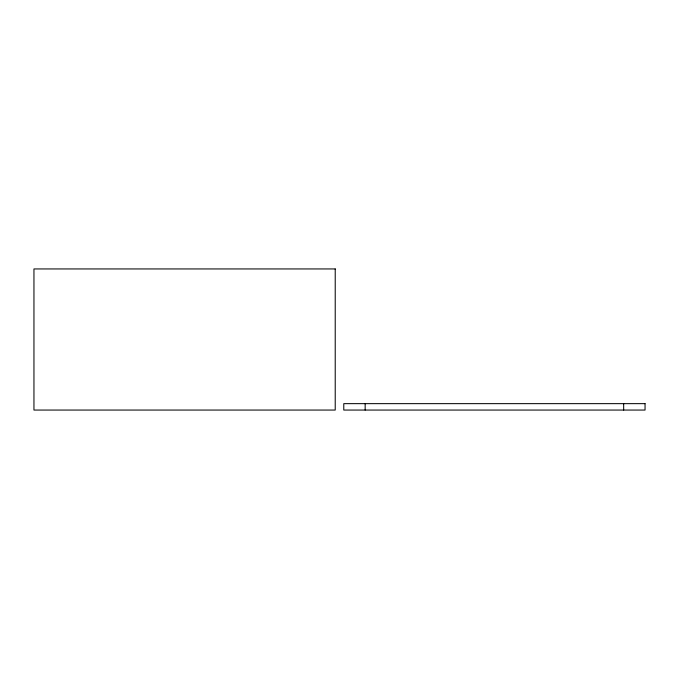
<?xml version="1.0" encoding="UTF-8"?>
<svg xmlns="http://www.w3.org/2000/svg" width="679" height="679" viewBox="0 0 679 679"><rect width="100%" height="100%" fill="white"/><g stroke="black" fill="none" stroke-linecap="round" stroke-linejoin="round"><path stroke-width="1.02" d="M623.67 403.649L623.67 410.057M365.158 403.649L365.158 410.057M335.222 268.943L33.95 268.943L33.95 410.057L335.222 410.057L335.222 268.943M645.05 403.649L343.778 403.649L343.778 410.057L645.05 410.057L645.05 403.649"/></g></svg>
